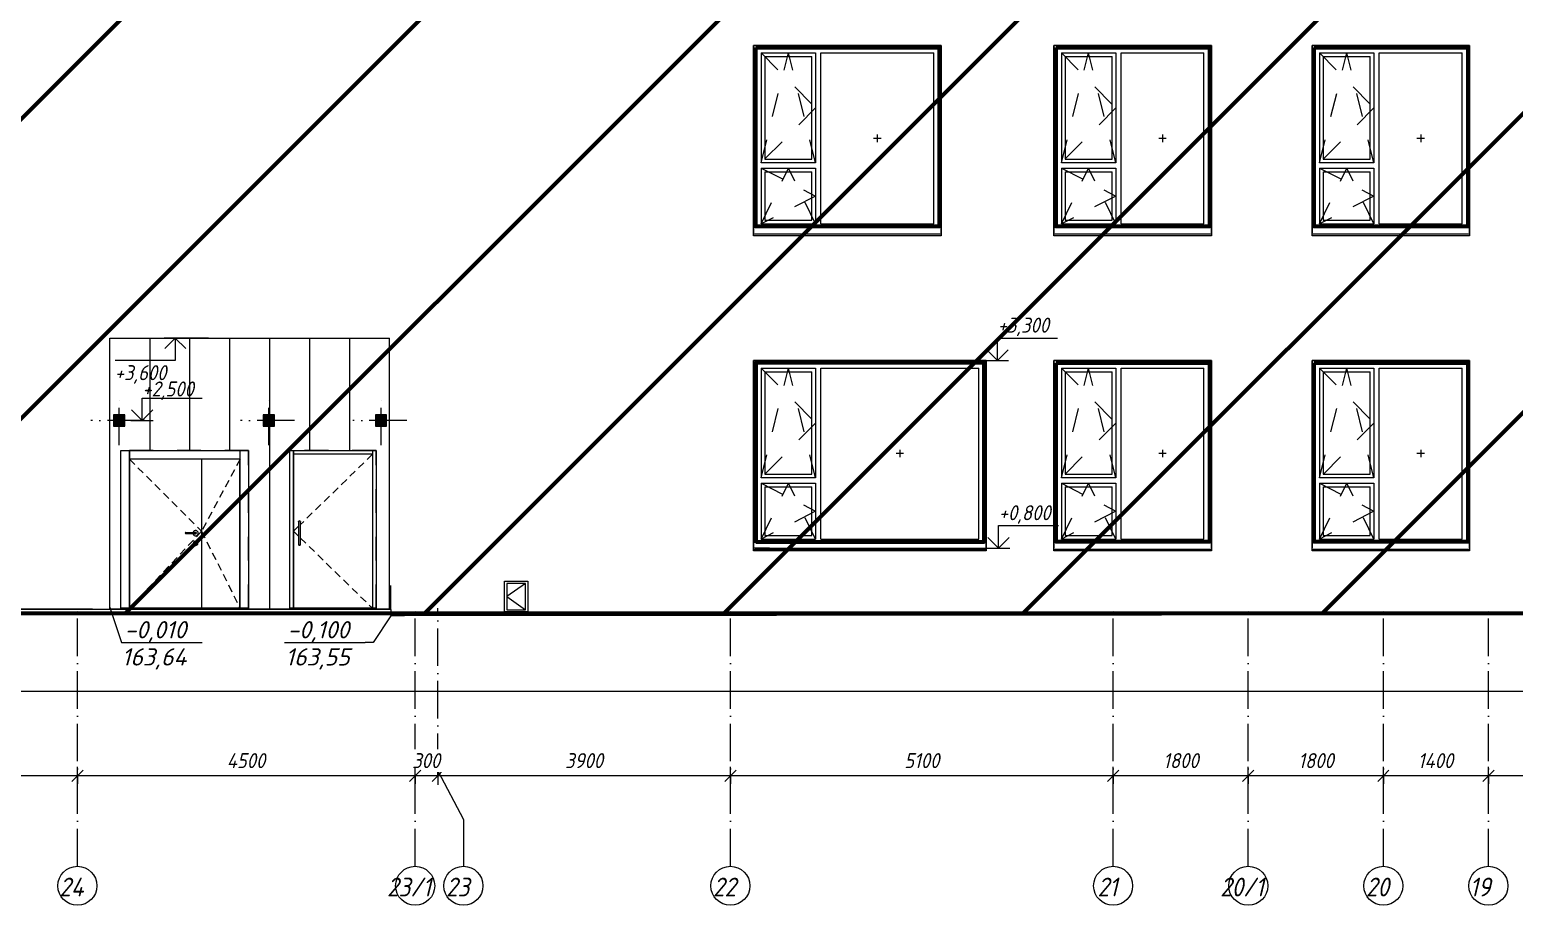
# Model space of a CAD drawing. Header units: millimetres. Extents: x 3914 to 443608, y -156176 to 78197.
# Drawn here: x 225930 to 245711, y -3960 to 7709 of the extents above; entities that cross this region are included whole.
import ezdxf

# ---------------------------------------------------------------- set-up
doc = ezdxf.new("R2010")
doc.units = ezdxf.units.MM
for name, pattern in [('200_ШТРИХ__ш1_п0_6_', [160, 100, -60]), ('50_200_ШТРИХ_1Т_ш5_п1_п1_', [700, 500, -100, 0, -100]), ('Штрих', [635, 317.5, -317.5])]:
    doc.linetypes.add(name, pattern=pattern)
for name, color, linetype, lineweight in [('0) клиннинг', 90, 'Continuous', 60), ('1) Откосы', 102, 'Continuous', 60), ('A-ANNO-DIMS', 7, 'Continuous', 9), ('A-ANNO-NOTE', 7, 'Continuous', 9), ('A-DETL-2', 7, 'Continuous', 5), ('A-DETL-CNTR', 7, '50_200_ШТРИХ_1Т_ш5_п1_п1_', 9), ('A-DOOR', 7, 'Continuous', 9), ('A-DOOR-1', 7, 'Continuous', 5), ('A-DOOR-2', 7, '200_ШТРИХ__ш1_п0_6_', 5), ('A-DOOR-FRAM', 7, 'Continuous', 5), ('A-DOOR-HDLN', 7, 'Штрих', 5), ('A-GENM', 7, 'Continuous', 9), ('A-GLAZ', 7, 'Continuous', 9), ('A-GLAZ-1', 7, 'Continuous', 5), ('A-GLAZ-2', 7, 'Штрих', 5), ('A-WALL', 7, 'Continuous', 5), ('G-ANNO-DIMS', 7, 'Continuous', 9), ('G-ANNO-DIMS-1', 7, 'Continuous', 20), ('Оси', 7, 'Continuous', 9), ('Оси-1', 7, '50_200_ШТРИХ_1Т_ш5_п1_п1_', 9)]:
    doc.layers.add(name, color=color, linetype=linetype, lineweight=lineweight)
doc.layers.add('A-DETL-GENF-7', color=7, linetype='Continuous', lineweight=9, true_color=0xffffff)
doc.styles.add('ISOCPEUR_I_1', font='isocpeui.ttf', dxfattribs={"height": 230})
doc.styles.add('ISOCPEUR_I_2', font='isocpeui.ttf', dxfattribs={"width": 0.9, "height": 250})
doc.styles.add('ISOCPEUR_I_3', font='isocpeui.ttf', dxfattribs={"width": 0.9, "height": 200})

msp = doc.modelspace()

# ---------------------------------------------------------------- hatches: boundary and pattern name
at = {"layer": '0) клиннинг'}
h = msp.add_hatch(dxfattribs=at)
h.set_pattern_fill('ANSI31', color=256, scale=888)
h.paths.add_polyline_path([(274015.9, 15629.9), (222641, 15629.9), (222641, -70.2), (274015.9, -70.2)])
at = {"layer": 'A-DETL-GENF-7'}
for points in [[(227045.9, 2425), (227195.9, 2425), (227195.9, 2575), (227045.9, 2575)], [(229190.9, 2425), (229190.9, 2575), (229040.9, 2575), (229040.9, 2425)], [(230555.6, 2425), (230685.9, 2425), (230685.9, 2575), (230535.9, 2575), (230535.9, 2425)]]:
    msp.add_hatch(color=256, dxfattribs=at).paths.add_polyline_path(points, flags=0)

# ---------------------------------------------------------------- linework, layer by layer
at = {"layer": '0) клиннинг'}
msp.add_lwpolyline([(222641, 15629.9), (274015.9, 15629.9), (274015.9, -70.2), (222641, -70.2)], close=True, dxfattribs=at)
at = {"layer": '1) Откосы'}
for points in [[(235605.9, 7470), (238045.9, 7470), (238045.9, 5085), (235605.9, 5085)], [(239605.9, 7470), (241651.1, 7470), (241651.1, 5085), (239605.9, 5085)], [(243045.9, 7470), (245091.1, 7470), (245091.1, 5085), (243045.9, 5085)], [(235605.9, 885), (238645.9, 885), (238645.9, 3270), (235605.9, 3270)], [(239605.9, 3270), (241651.1, 3270), (241651.1, 885), (239605.9, 885)], [(243045.9, 3270), (245091.1, 3270), (245091.1, 885), (243045.9, 885)]]:
    msp.add_lwpolyline(points, close=True, dxfattribs=at)
at = {"layer": 'A-ANNO-DIMS'}
for p, q in [((315935.9, -1112.5), (190795.9, -1112.5)), ((226565.9, -2339.3), (226565.9, -2113.2)), ((226565.9, -2339.3), (226565.9, -2113.2)), ((231065.9, -2339.3), (231065.9, -2113.2)), ((231365.9, -2170), (231365.9, -2353.2)), ((231365.9, -2233.2), (231365.9, -2170)), ((231365.9, -2170), (231365.9, -2353.2)), ((231365.9, -2233.2), (231365.9, -2170)), ((235265.9, -2339.3), (235265.9, -2113.2)), ((235265.9, -2339.3), (235265.9, -2113.2)), ((240365.9, -2339.3), (240365.9, -2113.2)), ((240365.9, -2339.3), (240365.9, -2113.2)), ((242165.9, -2339.3), (242165.9, -2113.2)), ((242165.9, -2339.3), (242165.9, -2113.2)), ((243965.9, -2339.3), (243965.9, -2113.2)), ((243965.9, -2339.3), (243965.9, -2113.2)), ((245365.9, -2339.3), (245365.9, -2113.2)), ((245365.9, -2339.3), (245365.9, -2113.2)), ((226565.9, -2233.2), (223065.9, -2233.2)), ((226565.9, -2233.2), (226565.9, -2339.3)), ((226565.9, -2233.2), (226565.9, -2339.3)), ((231365.9, -2233.2), (231065.9, -2233.2)), ((231065.9, -2233.2), (231065.9, -2339.3)), ((235265.9, -2233.2), (231365.9, -2233.2)), ((240365.9, -2233.2), (235265.9, -2233.2)), ((235265.9, -2233.2), (235265.9, -2339.3)), ((235265.9, -2233.2), (235265.9, -2339.3)), ((242165.9, -2233.2), (240365.9, -2233.2)), ((240365.9, -2233.2), (240365.9, -2339.3)), ((240365.9, -2233.2), (240365.9, -2339.3)), ((243965.9, -2233.2), (242165.9, -2233.2)), ((242165.9, -2233.2), (242165.9, -2339.3)), ((242165.9, -2233.2), (242165.9, -2339.3)), ((245365.9, -2233.2), (243965.9, -2233.2)), ((243965.9, -2233.2), (243965.9, -2339.3)), ((243965.9, -2233.2), (243965.9, -2339.3)), ((249465.9, -2233.2), (245365.9, -2233.2)), ((245365.9, -2233.2), (245365.9, -2339.3)), ((245365.9, -2233.2), (245365.9, -2339.3))]:
    msp.add_line(p, q, dxfattribs=at)
at = {"layer": 'A-ANNO-DIMS', "lineweight": 20}
for p, q in [((226565.9, -2233.2), (226640.9, -2158.2)), ((226565.9, -2233.2), (226640.9, -2158.2)), ((231065.9, -2233.2), (231140.9, -2158.2)), ((231365.9, -2233.2), (231440.9, -2158.2)), ((231365.9, -2233.2), (231440.9, -2158.2)), ((235265.9, -2233.2), (235340.9, -2158.2)), ((235265.9, -2233.2), (235340.9, -2158.2)), ((240365.9, -2233.2), (240440.9, -2158.2)), ((240365.9, -2233.2), (240440.9, -2158.2)), ((242165.9, -2233.2), (242240.9, -2158.2)), ((242165.9, -2233.2), (242240.9, -2158.2)), ((243965.9, -2233.2), (244040.9, -2158.2)), ((243965.9, -2233.2), (244040.9, -2158.2)), ((245365.9, -2233.2), (245440.9, -2158.2)), ((245365.9, -2233.2), (245440.9, -2158.2)), ((226565.9, -2233.2), (226490.9, -2308.2)), ((226565.9, -2233.2), (226490.9, -2308.2)), ((231065.9, -2233.2), (230990.9, -2308.2)), ((231365.9, -2233.2), (231290.9, -2308.2)), ((231365.9, -2233.2), (231290.9, -2308.2)), ((235265.9, -2233.2), (235190.9, -2308.2)), ((235265.9, -2233.2), (235190.9, -2308.2)), ((240365.9, -2233.2), (240290.9, -2308.2)), ((240365.9, -2233.2), (240290.9, -2308.2)), ((242165.9, -2233.2), (242090.9, -2308.2)), ((242165.9, -2233.2), (242090.9, -2308.2)), ((243965.9, -2233.2), (243890.9, -2308.2)), ((243965.9, -2233.2), (243890.9, -2308.2)), ((245365.9, -2233.2), (245290.9, -2308.2)), ((245365.9, -2233.2), (245290.9, -2308.2))]:
    msp.add_line(p, q, dxfattribs=at)
at = {"layer": 'A-ANNO-NOTE'}
for p, q in [((226994.9, 20.2), (227154.5, -458.1)), ((230742.6, -101.6), (230504.8, -458.1)), ((228229.3, -461.2), (227154.5, -461.2)), ((230400, -461.2), (229325.2, -461.2)), ((230504.8, -458.1), (230400, -458.1))]:
    msp.add_line(p, q, dxfattribs=at)
at = {"layer": 'A-DETL-2'}
for p, q in [((227528.9, 3600), (227528.9, 2100)), ((228061.1, 3600), (228061.1, 2100)), ((228593.1, 3600), (228593.1, 2100)), ((229125.1, 3600), (229125.1, 2575)), ((229657.1, 3600), (229657.1, 2100)), ((230189.1, 3600), (230189.1, 2100)), ((227195.9, 2575), (227045.9, 2575)), ((227045.9, 2575), (227045.9, 2425)), ((227195.9, 2425), (227195.9, 2575)), ((229190.9, 2575), (229040.9, 2575)), ((229040.9, 2575), (229040.9, 2425)), ((229190.9, 2425), (229190.9, 2575)), ((230685.9, 2575), (230535.9, 2575)), ((230535.9, 2575), (230535.9, 2425)), ((230685.9, 2425), (230685.9, 2575)), ((227045.9, 2425), (227195.9, 2425)), ((229040.9, 2425), (229190.9, 2425)), ((229125.1, 2425), (229125.1, -20)), ((230535.9, 2425), (230685.9, 2425)), ((230746.8, -19.1), (222686.8, -19.1)), ((230746.8, -100.1), (230746.8, -19.1)), ((274015.9, -70.2), (230746.8, -100.1))]:
    msp.add_line(p, q, dxfattribs=at)
at = {"layer": 'A-DETL-CNTR'}
for p, q in [((227120.9, 2170), (227120.9, 2810)), ((229115.9, 2170), (229115.9, 2810)), ((230610.9, 2170), (230610.9, 2810)), ((227465.1, 2500), (226745.1, 2500)), ((229460.1, 2500), (228740.1, 2500)), ((230955.1, 2500), (230235.1, 2500))]:
    msp.add_line(p, q, dxfattribs=at)
at = {"layer": 'A-DOOR'}
for p, q in [((228010.9, 1010), (228140.9, 1010)), ((228140.9, 990), (228010.9, 990)), ((228140.9, 1010), (228107.4, 1010)), ((228107.4, 990), (228140.9, 990)), ((229513.4, 1150), (229513.4, 850)), ((229513.4, 1150), (229513.4, 850)), ((229538.4, 850), (229538.4, 1150)), ((229538.4, 850), (229538.4, 1150))]:
    msp.add_line(p, q, dxfattribs=at)
for centre, radius, start, end in [((228010.9, 1000), 10, 90, 270), ((228140.9, 1000), 35, 0, 163.39845), ((228140.9, 1000), 35, 196.60155, 0), ((228140.9, 1000), 10, 270, 90), ((228140.9, 1000), 10, 270, 90), ((229525.9, 1150), 12.5, 0, 180), ((228140.9, 865), 30, 0, 188.16992), ((228140.9, 865), 30, 188.16992, 0), ((229525.9, 850), 12.5, 180, 0)]:
    msp.add_arc(centre, radius, start, end, dxfattribs=at)
for points, knots in [([(229513.4, 1150), (229513.4, 1150.3), (229513.4, 1150.8), (229513.5, 1151.6), (229513.7, 1152.4), (229513.8, 1153.2), (229514.1, 1154), (229514.4, 1154.8), (229514.7, 1155.5), (229515.1, 1156.3), (229515.5, 1156.9), (229516.2, 1157.8), (229516.9, 1158.7), (229517.7, 1159.4), (229518.5, 1160.1), (229519.7, 1160.9), (229521.1, 1161.6), (229523.2, 1162.3), (229524.8, 1162.5), (229525.9, 1162.5)], [0.5, 0.5, 0.5, 0.5, 0.52083333, 0.54166667, 0.5625, 0.58333333, 0.60416667, 0.625, 0.64583333, 0.66666667, 0.6875, 0.70833333, 0.75, 0.77083333, 0.79166667, 0.83333333, 0.875, 0.91666667, 1, 1, 1, 1]), ([(229529.2, 1162.1), (229529.7, 1161.9), (229530.7, 1161.6), (229532.2, 1160.9), (229533.3, 1160.1), (229534.2, 1159.4), (229534.6, 1159), (229534.8, 1158.8)], [0.08333333, 0.08333333, 0.08333333, 0.08333333, 0.125, 0.16666667, 0.20833333, 0.22916667, 0.25, 0.25, 0.25, 0.25]), ([(229513.4, 850), (229513.4, 849.7), (229513.4, 849.2), (229513.5, 848.4), (229513.7, 847.6), (229513.8, 846.8), (229514.1, 846), (229514.4, 845.2), (229514.7, 844.5), (229515.1, 843.7), (229515.5, 843.1), (229516.2, 842.2), (229516.9, 841.3), (229517.7, 840.6), (229518.5, 839.9), (229519.7, 839.1), (229521.1, 838.4), (229523.2, 837.7), (229524.8, 837.5), (229525.9, 837.5)], [0.5, 0.5, 0.5, 0.5, 0.52083333, 0.54166667, 0.5625, 0.58333333, 0.60416667, 0.625, 0.64583333, 0.66666667, 0.6875, 0.70833333, 0.75, 0.77083333, 0.79166667, 0.83333333, 0.875, 0.91666667, 1, 1, 1, 1]), ([(229525.9, 837.5), (229527, 837.5), (229528.6, 837.7), (229530.7, 838.4), (229532.2, 839.1), (229533.3, 839.9), (229534.2, 840.6), (229535, 841.3), (229535.9, 842.4), (229536.6, 843.5), (229537.1, 844.5), (229537.5, 845.2), (229537.8, 846), (229538, 846.8), (229538.2, 847.6), (229538.3, 848.4), (229538.4, 849.2), (229538.4, 849.7), (229538.4, 850)], [0, 0, 0, 0, 0.08333333, 0.125, 0.16666667, 0.20833333, 0.22916667, 0.25, 0.29166667, 0.33333333, 0.35416667, 0.375, 0.39583333, 0.41666667, 0.4375, 0.45833333, 0.47916667, 0.5, 0.5, 0.5, 0.5])]:
    msp.add_open_spline(points, degree=3, knots=knots, dxfattribs=at)
msp.add_open_spline([(229536.7, 1156.2), (229536.9, 1156), (229537.1, 1155.5), (229537.5, 1154.8), (229537.8, 1154), (229538, 1153.2), (229538.2, 1152.4), (229538.3, 1151.6), (229538.4, 1150.8), (229538.4, 1150.3), (229538.4, 1150)], degree=3, dxfattribs=at)
at = {"layer": 'A-DOOR-1'}
for p, q in [((228220.9, 1985), (227260.9, 1985)), ((227260.9, 0), (227260.9, 1985)), ((228220.9, 1985), (228220.9, 0)), ((228730.9, 1985), (228220.9, 1985)), ((228220.9, 1985), (228220.9, 0)), ((228730.9, 0), (228730.9, 1985)), ((230495.9, 2050), (229445.9, 2050)), ((229445.9, 0), (229445.9, 2050)), ((230495.9, 2050), (230495.9, 0))]:
    msp.add_line(p, q, dxfattribs=at)
at = {"layer": 'A-DOOR-2'}
for p, q in [((227259.5, 1985), (228220.9, 1025)), ((228732.3, 1985), (228220.9, 1025)), ((230497.3, 2050), (229538.4, 1115.2)), ((228220.9, 1025), (227260.9, 0)), ((228220.9, 1025), (228730.9, 0)), ((229513.4, 1090.8), (229445.9, 1025)), ((229445.9, 1025), (229513.4, 959.1)), ((229538.4, 934.7), (230495.9, 0))]:
    msp.add_line(p, q, dxfattribs=at)
at = {"layer": 'A-DOOR-FRAM'}
for p, q in [((227260.9, 1985), (227260.9, 2100)), ((227260.9, 2100), (227260.9, 0)), ((228730.9, 1985), (227260.9, 1985)), ((228730.9, 2100), (228730.9, 1985)), ((228730.9, 2100), (228730.9, 0)), ((229445.9, 2100), (229445.9, 0)), ((229445.9, 2050), (229445.9, 2100)), ((230495.9, 2050), (229445.9, 2050)), ((230495.9, 2100), (230495.9, 2050)), ((230495.9, 2100), (230495.9, 0))]:
    msp.add_line(p, q, dxfattribs=at)
at = {"layer": 'A-DOOR-HDLN'}
for p, q in [((228845.9, 2100), (227145.9, 2100)), ((227145.9, 0), (227145.9, 2100)), ((228845.9, 2100), (227145.9, 2100)), ((227145.9, 0), (227145.9, 2100)), ((228845.9, 0), (228845.9, 2100)), ((228845.9, 0), (228845.9, 2100)), ((230545.9, 2100), (229395.9, 2100)), ((229395.9, 0), (229395.9, 2100)), ((230545.9, 2100), (229395.9, 2100)), ((229395.9, 0), (229395.9, 2100)), ((230545.9, 0), (230545.9, 2100)), ((230545.9, 0), (230545.9, 2100))]:
    msp.add_line(p, q, dxfattribs=at)
at = {"layer": 'A-GENM'}
for p, q in [((237939.9, 7500), (237939.9, 7495)), ((237939.9, 7495), (238008.8, 7495)), ((238008.8, 7495), (238059.9, 7470)), ((238061.1, 7475), (238009.9, 7500)), ((238059.9, 7470), (238075.9, 7470)), ((238075.9, 7475), (238061.1, 7475)), ((241539.9, 7500), (241539.9, 7495)), ((241539.9, 7495), (241608.8, 7495)), ((241608.8, 7495), (241659.9, 7470)), ((241661.1, 7475), (241609.9, 7500)), ((241659.9, 7470), (241675.9, 7470)), ((241675.9, 7475), (241661.1, 7475)), ((241539.9, 3300), (241539.9, 3295)), ((241539.9, 3295), (241608.8, 3295)), ((241608.8, 3295), (241659.9, 3270)), ((241661.1, 3275), (241609.9, 3300)), ((241659.9, 3270), (241675.9, 3270)), ((241675.9, 3275), (241661.1, 3275))]:
    msp.add_line(p, q, dxfattribs=at)
at = {"layer": 'A-GLAZ'}
for p, q in [((232258.4, -50.2), (232258.4, 357.8)), ((232258.4, 357.8), (232566.4, 357.8)), ((232536.4, 327.8), (232288.4, 153.8)), ((232288.4, 327.8), (232288.4, -20.2)), ((232536.4, 327.8), (232288.4, 327.8)), ((232536.4, -20.2), (232536.4, 327.8)), ((232566.4, 357.8), (232566.4, -50.2)), ((232288.4, 153.8), (232536.4, -20.2)), ((232566.4, -50.2), (232258.4, -50.2)), ((232288.4, -20.2), (232536.4, -20.2))]:
    msp.add_line(p, q, dxfattribs=at)
at = {"layer": 'A-GLAZ-1'}
for p, q in [((235575.9, 7500), (235575.9, 5002.5)), ((238075.9, 7500), (235575.9, 7500)), ((235605.9, 5085), (235605.9, 7470)), ((235605.9, 7470), (238045.9, 7470)), ((235675.9, 7400), (235675.9, 5935)), ((235675.9, 7400), (236400.9, 7400)), ((235725.9, 7350), (235725.9, 5985)), ((235725.9, 7350), (236350.9, 7350)), ((236350.9, 5985), (236350.9, 7350)), ((236400.9, 7400), (236400.9, 5935)), ((236470.9, 5120), (236470.9, 7400)), ((236470.9, 7400), (237975.9, 7400)), ((237975.9, 5120), (237975.9, 7400)), ((238045.9, 7470), (238045.9, 5085)), ((238075.9, 5002.5), (238075.9, 7500)), ((239575.9, 7500), (239575.9, 5002.5)), ((241675.9, 7500), (239575.9, 7500)), ((239605.9, 5085), (239605.9, 7470)), ((239605.9, 7470), (241645.9, 7470)), ((239675.9, 7400), (239675.9, 5935)), ((239675.9, 7400), (240400.9, 7400)), ((239725.9, 7350), (239725.9, 5985)), ((239725.9, 7350), (240350.9, 7350)), ((240350.9, 5985), (240350.9, 7350)), ((240400.9, 7400), (240400.9, 5935)), ((240470.9, 5120), (240470.9, 7400)), ((240470.9, 7400), (241575.9, 7400)), ((241575.9, 5120), (241575.9, 7400)), ((241645.9, 7470), (241645.9, 5085)), ((241675.9, 5002.5), (241675.9, 7500)), ((243015.9, 7500), (243015.9, 5002.5)), ((245115.9, 7500), (243015.9, 7500)), ((243045.9, 5085), (243045.9, 7470)), ((243045.9, 7470), (245085.9, 7470)), ((243115.9, 7400), (243115.9, 5935)), ((243115.9, 7400), (243840.9, 7400)), ((243165.9, 7350), (243165.9, 5985)), ((243165.9, 7350), (243790.9, 7350)), ((243790.9, 5985), (243790.9, 7350)), ((243840.9, 7400), (243840.9, 5935)), ((243910.9, 5120), (243910.9, 7400)), ((243910.9, 7400), (245015.9, 7400)), ((245015.9, 5120), (245015.9, 7400)), ((245085.9, 7470), (245085.9, 5085)), ((245115.9, 5002.5), (245115.9, 7500)), ((237273.4, 6260), (237173.4, 6260)), ((237223.4, 6310), (237223.4, 6210)), ((241073.4, 6260), (240973.4, 6260)), ((241023.4, 6310), (241023.4, 6210)), ((244513.4, 6260), (244413.4, 6260)), ((244463.4, 6310), (244463.4, 6210)), ((236400.9, 5935), (235675.9, 5935)), ((235725.9, 5985), (236350.9, 5985)), ((240400.9, 5935), (239675.9, 5935)), ((239725.9, 5985), (240350.9, 5985)), ((243840.9, 5935), (243115.9, 5935)), ((243165.9, 5985), (243790.9, 5985)), ((235675.9, 5865), (235675.9, 5120)), ((235675.9, 5865), (236400.9, 5865)), ((235725.9, 5815), (235725.9, 5170)), ((235725.9, 5815), (236350.9, 5815)), ((236350.9, 5170), (236350.9, 5815)), ((236400.9, 5865), (236400.9, 5120)), ((239675.9, 5865), (239675.9, 5120)), ((239675.9, 5865), (240400.9, 5865)), ((239725.9, 5815), (239725.9, 5170)), ((239725.9, 5815), (240350.9, 5815)), ((240350.9, 5170), (240350.9, 5815)), ((240400.9, 5865), (240400.9, 5120)), ((243115.9, 5865), (243115.9, 5120)), ((243115.9, 5865), (243840.9, 5865)), ((243165.9, 5815), (243165.9, 5170)), ((243165.9, 5815), (243790.9, 5815)), ((243790.9, 5170), (243790.9, 5815)), ((243840.9, 5865), (243840.9, 5120)), ((235725.9, 5170), (236350.9, 5170)), ((239725.9, 5170), (240350.9, 5170)), ((243165.9, 5170), (243790.9, 5170)), ((238075.9, 5085), (235575.9, 5085)), ((238075.9, 5075), (235575.9, 5075)), ((235575.9, 4988), (235575.9, 5002.5)), ((235575.9, 4963), (235575.9, 4988)), ((235575.9, 4988), (238075.9, 4988)), ((238075.9, 4963), (235575.9, 4963)), ((235675.9, 5120), (236400.9, 5120)), ((236470.9, 5120), (237975.9, 5120)), ((238075.9, 5002.5), (238075.9, 4988)), ((238075.9, 4988), (238075.9, 4963)), ((241675.9, 5085), (239575.9, 5085)), ((241675.9, 5075), (239575.9, 5075)), ((239575.9, 4988), (239575.9, 5002.5)), ((239575.9, 4963), (239575.9, 4988)), ((239575.9, 4988), (241675.9, 4988)), ((241675.9, 4963), (239575.9, 4963)), ((239675.9, 5120), (240400.9, 5120)), ((240470.9, 5120), (241575.9, 5120)), ((241675.9, 5002.5), (241675.9, 4988)), ((241675.9, 4988), (241675.9, 4963)), ((245115.9, 5085), (243015.9, 5085)), ((245115.9, 5075), (243015.9, 5075)), ((243015.9, 4988), (243015.9, 5002.5)), ((243015.9, 4963), (243015.9, 4988)), ((243015.9, 4988), (245115.9, 4988)), ((245115.9, 4963), (243015.9, 4963)), ((243115.9, 5120), (243840.9, 5120)), ((243910.9, 5120), (245015.9, 5120)), ((245115.9, 5002.5), (245115.9, 4988)), ((245115.9, 4988), (245115.9, 4963)), ((235575.9, 3300), (235575.9, 802.5)), ((238675.9, 3300), (235575.9, 3300)), ((235605.9, 885), (235605.9, 3270)), ((235605.9, 3270), (238645.9, 3270)), ((235675.9, 3200), (235675.9, 1735)), ((235675.9, 3200), (236400.9, 3200)), ((236400.9, 3200), (236400.9, 1735)), ((236470.9, 920), (236470.9, 3200)), ((236470.9, 3200), (238575.9, 3200)), ((238575.9, 920), (238575.9, 3200)), ((238645.9, 3270), (238645.9, 885)), ((238675.9, 802.5), (238675.9, 3300)), ((239575.9, 3300), (239575.9, 802.5)), ((241675.9, 3300), (239575.9, 3300)), ((239605.9, 885), (239605.9, 3270)), ((239605.9, 3270), (241645.9, 3270)), ((239675.9, 3200), (239675.9, 1735)), ((239675.9, 3200), (240400.9, 3200)), ((240400.9, 3200), (240400.9, 1735)), ((240470.9, 920), (240470.9, 3200)), ((240470.9, 3200), (241575.9, 3200)), ((241575.9, 920), (241575.9, 3200)), ((241645.9, 3270), (241645.9, 885)), ((241675.9, 802.5), (241675.9, 3300)), ((243015.9, 3300), (243015.9, 802.5)), ((245115.9, 3300), (243015.9, 3300)), ((243045.9, 885), (243045.9, 3270)), ((243045.9, 3270), (245085.9, 3270)), ((243115.9, 3200), (243115.9, 1735)), ((243115.9, 3200), (243840.9, 3200)), ((243840.9, 3200), (243840.9, 1735)), ((243910.9, 920), (243910.9, 3200)), ((243910.9, 3200), (245015.9, 3200)), ((245015.9, 920), (245015.9, 3200)), ((245085.9, 3270), (245085.9, 885)), ((245115.9, 802.5), (245115.9, 3300)), ((235725.9, 3150), (235725.9, 1785)), ((235725.9, 3150), (236350.9, 3150)), ((236350.9, 1785), (236350.9, 3150)), ((239725.9, 3150), (239725.9, 1785)), ((239725.9, 3150), (240350.9, 3150)), ((240350.9, 1785), (240350.9, 3150)), ((243165.9, 3150), (243165.9, 1785)), ((243165.9, 3150), (243790.9, 3150)), ((243790.9, 1785), (243790.9, 3150)), ((237573.4, 2060), (237473.4, 2060)), ((237523.4, 2110), (237523.4, 2010)), ((241073.4, 2060), (240973.4, 2060)), ((241023.4, 2110), (241023.4, 2010)), ((244513.4, 2060), (244413.4, 2060)), ((244463.4, 2110), (244463.4, 2010)), ((235725.9, 1785), (236350.9, 1785)), ((239725.9, 1785), (240350.9, 1785)), ((243165.9, 1785), (243790.9, 1785)), ((236400.9, 1735), (235675.9, 1735)), ((235675.9, 1665), (235675.9, 920)), ((235675.9, 1665), (236400.9, 1665)), ((235725.9, 1615), (235725.9, 970)), ((235725.9, 1615), (236350.9, 1615)), ((236350.9, 970), (236350.9, 1615)), ((236400.9, 1665), (236400.9, 920)), ((240400.9, 1735), (239675.9, 1735)), ((239675.9, 1665), (239675.9, 920)), ((239675.9, 1665), (240400.9, 1665)), ((239725.9, 1615), (239725.9, 970)), ((239725.9, 1615), (240350.9, 1615)), ((240350.9, 970), (240350.9, 1615)), ((240400.9, 1665), (240400.9, 920)), ((243840.9, 1735), (243115.9, 1735)), ((243115.9, 1665), (243115.9, 920)), ((243115.9, 1665), (243840.9, 1665)), ((243165.9, 1615), (243165.9, 970)), ((243165.9, 1615), (243790.9, 1615)), ((243790.9, 970), (243790.9, 1615)), ((243840.9, 1665), (243840.9, 920)), ((238675.9, 885), (235575.9, 885)), ((238675.9, 875), (235575.9, 875)), ((235575.9, 788), (235575.9, 802.5)), ((235675.9, 920), (236400.9, 920)), ((235725.9, 970), (236350.9, 970)), ((236470.9, 920), (238575.9, 920)), ((238675.9, 802.5), (238675.9, 788)), ((241675.9, 885), (239575.9, 885)), ((241675.9, 875), (239575.9, 875)), ((239575.9, 788), (239575.9, 802.5)), ((239675.9, 920), (240400.9, 920)), ((239725.9, 970), (240350.9, 970)), ((240470.9, 920), (241575.9, 920)), ((241675.9, 802.5), (241675.9, 788)), ((245115.9, 885), (243015.9, 885)), ((245115.9, 875), (243015.9, 875)), ((243015.9, 788), (243015.9, 802.5)), ((243115.9, 920), (243840.9, 920)), ((243165.9, 970), (243790.9, 970)), ((243910.9, 920), (245015.9, 920)), ((245115.9, 802.5), (245115.9, 788)), ((235575.9, 763), (235575.9, 788)), ((235575.9, 788), (238675.9, 788)), ((238675.9, 763), (235575.9, 763)), ((238675.9, 788), (238675.9, 763)), ((239575.9, 763), (239575.9, 788)), ((239575.9, 788), (241675.9, 788)), ((241675.9, 763), (239575.9, 763)), ((241675.9, 788), (241675.9, 763)), ((243015.9, 763), (243015.9, 788)), ((243015.9, 788), (245115.9, 788)), ((245115.9, 763), (243015.9, 763)), ((245115.9, 788), (245115.9, 763))]:
    msp.add_line(p, q, dxfattribs=at)
at = {"layer": 'A-GLAZ-2'}
for p, q in [((235675.9, 5935), (236038.4, 7400)), ((235675.9, 7400), (236400.9, 6667.5)), ((236400.9, 5935), (236038.4, 7400)), ((239675.9, 5935), (240038.4, 7400)), ((239675.9, 7400), (240400.9, 6667.5)), ((240400.9, 5935), (240038.4, 7400)), ((243115.9, 5935), (243478.4, 7400)), ((243115.9, 7400), (243840.9, 6667.5)), ((243840.9, 5935), (243478.4, 7400)), ((236400.9, 6667.5), (235675.9, 5935)), ((240400.9, 6667.5), (239675.9, 5935)), ((243840.9, 6667.5), (243115.9, 5935)), ((235675.9, 5120), (236038.4, 5865)), ((235675.9, 5865), (236400.9, 5492.5)), ((236400.9, 5120), (236038.4, 5865)), ((239675.9, 5120), (240038.4, 5865)), ((239675.9, 5865), (240400.9, 5492.5)), ((240400.9, 5120), (240038.4, 5865)), ((243115.9, 5120), (243478.4, 5865)), ((243115.9, 5865), (243840.9, 5492.5)), ((243840.9, 5120), (243478.4, 5865)), ((236400.9, 5492.5), (235675.9, 5120)), ((240400.9, 5492.5), (239675.9, 5120)), ((243840.9, 5492.5), (243115.9, 5120)), ((235675.9, 1735), (236038.4, 3200)), ((235675.9, 3200), (236400.9, 2467.5)), ((236400.9, 1735), (236038.4, 3200)), ((239675.9, 1735), (240038.4, 3200)), ((239675.9, 3200), (240400.9, 2467.5)), ((240400.9, 1735), (240038.4, 3200)), ((243115.9, 1735), (243478.4, 3200)), ((243115.9, 3200), (243840.9, 2467.5)), ((243840.9, 1735), (243478.4, 3200)), ((236400.9, 2467.5), (235675.9, 1735)), ((240400.9, 2467.5), (239675.9, 1735)), ((243840.9, 2467.5), (243115.9, 1735)), ((235675.9, 920), (236038.4, 1665)), ((235675.9, 1665), (236400.9, 1292.5)), ((236400.9, 920), (236038.4, 1665)), ((239675.9, 920), (240038.4, 1665)), ((239675.9, 1665), (240400.9, 1292.5)), ((240400.9, 920), (240038.4, 1665)), ((243115.9, 920), (243478.4, 1665)), ((243115.9, 1665), (243840.9, 1292.5)), ((243840.9, 920), (243478.4, 1665)), ((236400.9, 1292.5), (235675.9, 920)), ((240400.9, 1292.5), (239675.9, 920)), ((243840.9, 1292.5), (243115.9, 920))]:
    msp.add_line(p, q, dxfattribs=at)
at = {"layer": 'A-WALL'}
for p, q in [((235575.9, 7500), (238075.9, 7500)), ((235575.9, 5002.5), (235575.9, 7500)), ((238075.9, 7500), (238075.9, 5002.5)), ((239575.9, 7500), (241675.9, 7500)), ((239575.9, 5002.5), (239575.9, 7500)), ((241675.9, 7500), (241675.9, 5002.5)), ((243015.9, 7500), (245115.9, 7500)), ((243015.9, 5002.5), (243015.9, 7500)), ((245115.9, 7500), (245115.9, 5002.5)), ((226997.1, -19.1), (226997.1, 3600)), ((226997.1, 3600), (230724.7, 3600)), ((230724.7, -19.1), (230724.7, 3600)), ((235575.9, 3300), (238675.9, 3300)), ((235575.9, 802.5), (235575.9, 3300)), ((238675.9, 3300), (238675.9, 802.5)), ((239575.9, 3300), (241675.9, 3300)), ((239575.9, 802.5), (239575.9, 3300)), ((241675.9, 3300), (241675.9, 802.5)), ((243015.9, 3300), (245115.9, 3300)), ((243015.9, 802.5), (243015.9, 3300)), ((245115.9, 3300), (245115.9, 802.5)), ((227145.9, 0), (227145.9, 2100)), ((227145.9, 2100), (228845.9, 2100)), ((228845.9, 2100), (228845.9, 0)), ((229395.9, 0), (229395.9, 2100)), ((229395.9, 2100), (230545.9, 2100)), ((230545.9, 2100), (230545.9, 0)), ((230735.9, 300), (230735.9, -19.1)), ((228845.9, 0), (227145.9, 0)), ((230545.9, 0), (229395.9, 0)), ((222615.9, -10), (226765.9, -10)), ((226765.9, -19.1), (226765.9, -10)), ((226997.1, -10), (230724.7, -10)), ((230746.8, -99.6), (230921.7, -100)), ((230893.8, -100), (230746.8, -100))]:
    msp.add_line(p, q, dxfattribs=at)
at = {"layer": 'G-ANNO-DIMS'}
for p, q in [((228020.5, 3599.7), (227720.5, 3599.7)), ((228313.6, 3599.7), (227870.4, 3599.7)), ((227870.4, 3599.7), (227870.4, 3299.7)), ((238824.4, 3600), (239624.4, 3600)), ((238824.4, 3300), (238824.4, 3600)), ((227870.4, 3299.7), (227070.4, 3299.7)), ((236326.3, 3300), (238824.4, 3300)), ((238672.8, 3300), (238972.8, 3300)), ((227428.2, 2800), (228228.2, 2800)), ((227428.2, 2500), (227428.2, 2800)), ((227276.6, 2500), (227576.5, 2500)), ((227316.2, 2500), (227428.2, 2500)), ((238838.9, 1100), (239638.9, 1100)), ((238838.9, 800), (238838.9, 1100)), ((235587.9, 800), (238838.9, 800)), ((235789, 800), (235587.9, 800)), ((238687.3, 800), (238987.3, 800))]:
    msp.add_line(p, q, dxfattribs=at)
at = {"layer": 'G-ANNO-DIMS-1'}
for p, q in [((227870.4, 3599.7), (227729, 3458.3)), ((227870.4, 3599.7), (228011.9, 3458.3)), ((238824.4, 3300), (238683, 3441.4)), ((238824.4, 3300), (238965.9, 3441.4)), ((227428.2, 2500), (227286.8, 2641.4)), ((227428.2, 2500), (227569.6, 2641.4)), ((238838.9, 800), (238697.5, 941.4)), ((238838.9, 800), (238980.3, 941.4))]:
    msp.add_line(p, q, dxfattribs=at)
at = {"layer": 'Оси'}
for p, q in [((231365.9, -2170), (231709.2, -2815.6)), ((231709.2, -2815.6), (231709.2, -3440))]:
    msp.add_line(p, q, dxfattribs=at)
for centre in [(226565.9, -3700), (231065.9, -3700), (231709.2, -3700), (235265.9, -3700), (240365.9, -3700), (242165.9, -3700), (243965.9, -3700), (245365.9, -3700)]:
    msp.add_circle(centre, 260, dxfattribs=at)
at = {"layer": 'Оси-1'}
for p, q in [((226565.9, -3440), (226565.9, 0)), ((231065.9, -3440), (231065.9, 0)), ((231365.9, -2170), (231365.9, 0)), ((235265.9, -3440), (235265.9, 0)), ((240365.9, -3440), (240365.9, 0)), ((242165.9, -3440), (242165.9, 0)), ((243965.9, -3440), (243965.9, 0)), ((245365.9, -3440), (245365.9, 0))]:
    msp.add_line(p, q, dxfattribs=at)

# ---------------------------------------------------------------- texts
at = {"layer": 'A-ANNO-NOTE', "style": 'ISOCPEUR_I_1'}
for s, p in [('-0,010', (227193.5, -402.5)), ('-0,100', (229364.2, -402.5)), ('163,64', (227156.5, -764.6)), ('163,55', (229337.2, -764.6))]:
    msp.add_text(s, height=230, dxfattribs=at).set_placement(p)
at = {"layer": 'G-ANNO-DIMS', "style": 'ISOCPEUR_I_3', "width": 0.9}
for s, p in [('+3,300', (238828, 3671.3)), ('+3,600', (227064, 3037.9)), ('+2,500', (227431.7, 2821.3)), ('+0,800', (238842.5, 1171.3))]:
    msp.add_text(s, height=200, dxfattribs=at).set_placement(p)
at = {"layer": 'Оси', "style": 'ISOCPEUR_I_2', "width": 0.9}
for s, p in [('24', (226325.2, -3841.2)), ('23/1', (230691.1, -3841.2)), ('23', (231477.5, -3841.2)), ('22', (235034.2, -3841.2)), ('21', (240158.1, -3841.2)), ('20/1', (241791.1, -3841.2)), ('20', (243734.2, -3841.2)), ('19', (245116.5, -3841.2))]:
    msp.add_text(s, height=250, dxfattribs=at).set_placement(p)

# ---------------------------------------------------------------- next in the draw order: texts
at = {"layer": 'A-ANNO-DIMS', "char_height": 200, "attachment_point": 1, "line_spacing_factor": 1.149209, "style": 'ISOCPEUR_I_3', "bg_fill": 3, "box_fill_scale": 1.25, "bg_fill_color": 256, "bg_fill_true_color": 13158600, "bg_fill_transparency": 0}
for s, insert, width in [('300', (231026.3, -1931.9), 455.087), ('3900', (233063.1, -1931.9), 606.782), ('5100', (237582.2, -1931.9), 560.814), ('1800', (241032.2, -1931.9), 560.814), ('1800', (242832.2, -1931.9), 560.814), ('1400', (244424.6, -1931.9), 579.201)]:
    msp.add_mtext(s, dxfattribs=dict(at, insert=insert, width=width))

# ---------------------------------------------------------------- next in the draw order: linework, layer by layer
at = {"layer": 'A-ANNO-DIMS'}
for p, q in [((231065.9, -2339.3), (231065.9, -2113.2)), ((231065.9, -2233.2), (226565.9, -2233.2)), ((231065.9, -2233.2), (231065.9, -2339.3))]:
    msp.add_line(p, q, dxfattribs=at)
at = {"layer": 'A-ANNO-DIMS', "lineweight": 20}
for q in [(231140.9, -2158.2), (230990.9, -2308.2)]:
    msp.add_line((231065.9, -2233.2), q, dxfattribs=at)

# ---------------------------------------------------------------- next in the draw order: texts
at = {"layer": 'A-ANNO-DIMS', "insert": (228555.4, -1931.9), "char_height": 200, "width": 625.17, "attachment_point": 1, "line_spacing_factor": 1.149209, "style": 'ISOCPEUR_I_3', "bg_fill": 3, "box_fill_scale": 1.25, "bg_fill_color": 256, "bg_fill_true_color": 13158600, "bg_fill_transparency": 0}
msp.add_mtext('4500', dxfattribs=at)

doc.saveas('drawing.dxf')
